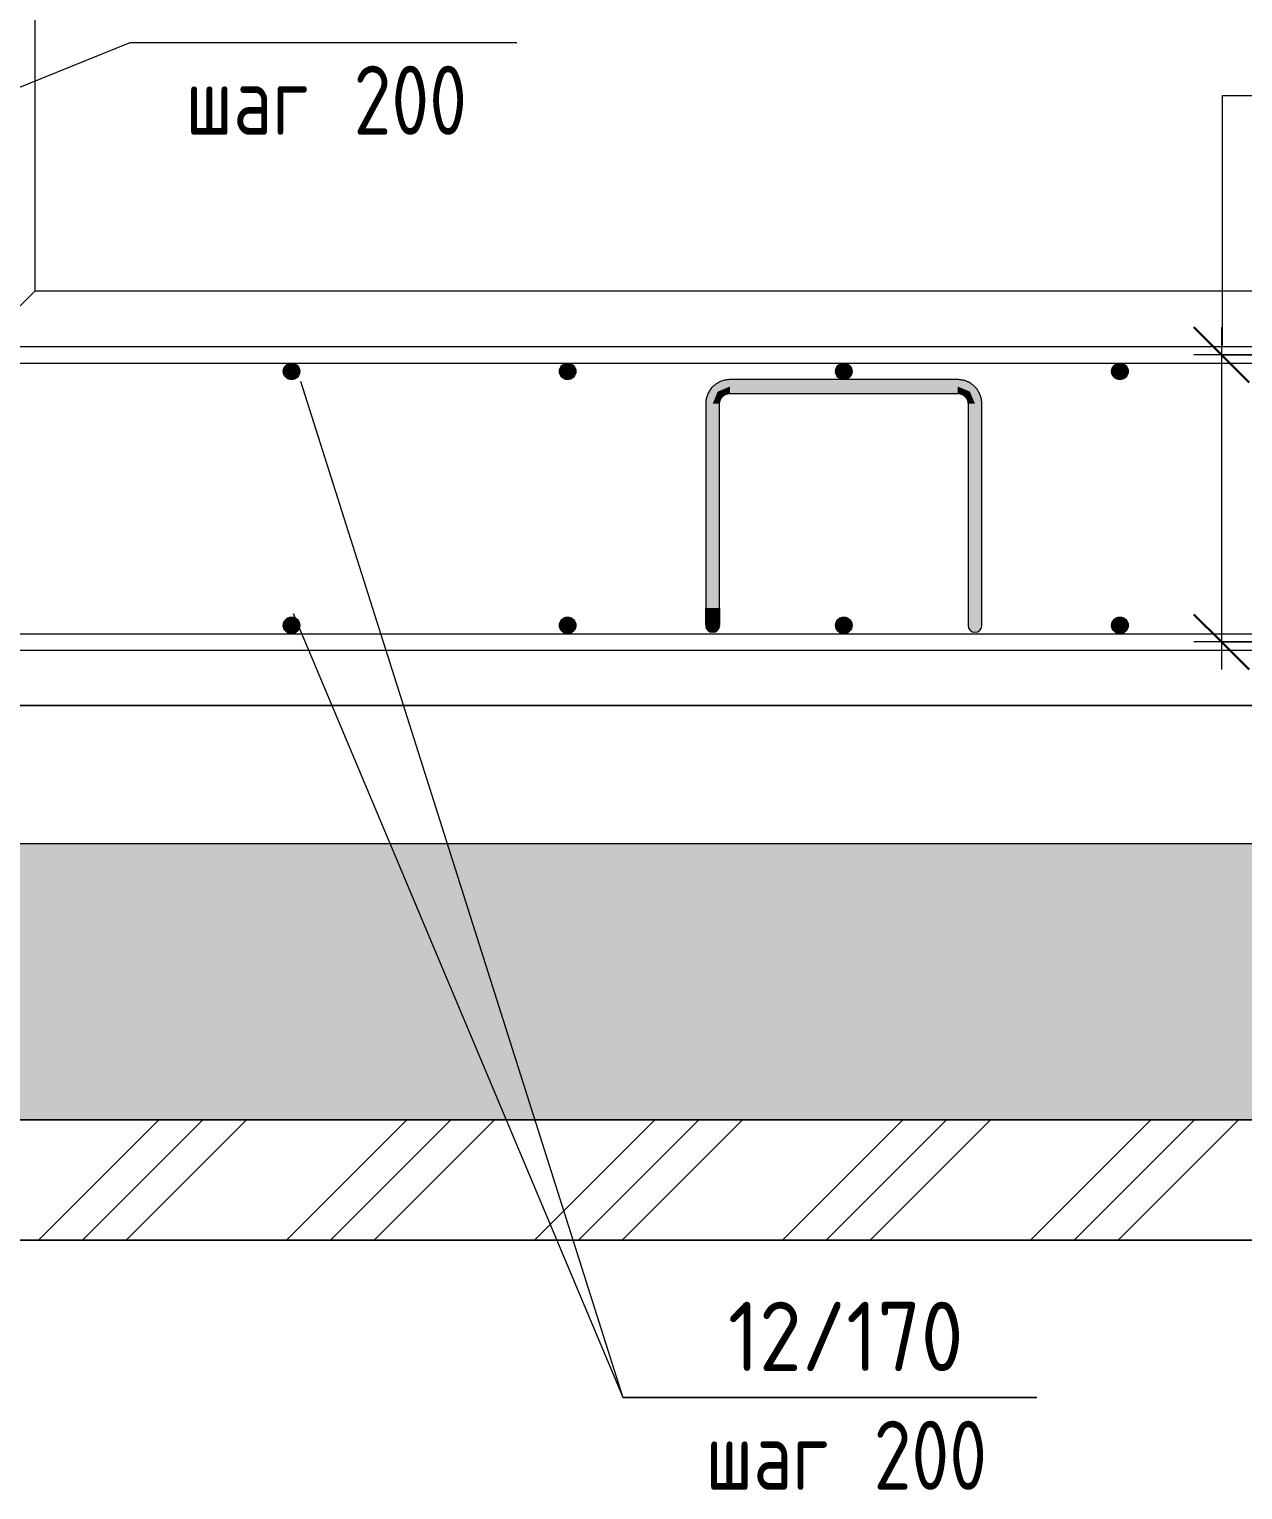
# Model space of a CAD drawing. Header units: millimetres. Extents: x 23200 to 49062, y -2858 to 35213.
# Drawn here: x 35397 to 36276, y -2568 to -1510 of the extents above; entities that cross this region are included whole.
import ezdxf

# ---------------------------------------------------------------- set-up
doc = ezdxf.new("R2010")
doc.units = ezdxf.units.MM
for name, color, linetype, lineweight in [('AA_Dim', 7, 'Continuous', 9), ('AA_Dim-20', 7, 'Continuous', 9), ('AA_Linii', 7, 'Continuous', 9), ('AA_Oformlenie', 7, 'Continuous', 9), ('AA_Vinoska', 7, 'Continuous', 9), ('AF_Element', 7, 'Continuous', 20), ('AF_Element_Грунт', 253, 'Continuous', 20), ('AF_Perekritie_Опалубка', 253, 'Continuous', 20), ('AF_Stena_Опалубка', 253, 'Continuous', 20), ('KR_Armatura', 7, 'Continuous', 20), ('KR_Armatura_Tonkie', 7, 'Continuous', 20), ('KR_Fundament', 7, 'Continuous', 20)]:
    doc.layers.add(name, color=color, linetype=linetype, lineweight=lineweight)
doc.styles.add('ISOCPEUR_1', font='isocpeur.ttf', dxfattribs={"width": 0.9, "height": 50})
doc.styles.add('ISOCPEUR_2', font='isocpeur.ttf', dxfattribs={"width": 0.8, "height": 50})
doc.dimstyles.new('10_Раскладка_арматуры_с_засечками', dxfattribs={"dimscale": 304.8, "dimtxt": 0.18, "dimasz": 0.131234, "dimexe": 0.065617, "dimexo": 0, "dimgap": 0, "dimtad": 1, "dimdec": 3, "dimrnd": 0.001, "dimdsep": 46, "dimtxsty": 'ISOCPEUR_2', "dimblk1": 'OBLIQUE', "dimblk2": 'OBLIQUE', "dimsah": 1, "dimcen": 0.09, "dimdle": 0.065617, "dimazin": 0, "dimtfac": 1, "dimtdec": 4, "dimtix": 1, "dimtmove": 0, "dimatfit": 3, "dimfxl": 1, "dimtvp": 1, "dimtolj": 1, "dimtzin": 0, "dimlwd": 18, "dimlwe": 18, "dimarcsym": 2})

# ---------------------------------------------------------------- blocks, each defined once
blk = doc.blocks.new('грунт подушка1 - грунт подушка1-3862897-Сечение 8')
at = {"layer": 'AF_Element', "lineweight": 9}
h = blk.add_hatch(dxfattribs=at)
h.set_pattern_fill('FP_4', color=256, style=0, pattern_type=2)
h.set_pattern_definition([(0, (25467.41, -1067.63), (162.56, 40.64), [6.706, -115.214, 6.706, -115.214, -650.24]), (0, (25467.41, -1067.63), (162.56, 40.64), [-243.84, 6.706, -237.134, 6.706, -115.214, -284.48]), (0, (25467.41, -1067.63), (162.56, 40.64), [-609.6, 6.706, -74.574, 6.706, -196.494]), (120, (25528.37, -1047.31), (-116.47527, 120.4611), [6.706, -115.214, 6.706, -765.454]), (120, (25528.37, -1047.31), (-116.47527, 120.4611), [-128.626, -115.214, 6.706, -237.134, -406.4]), (120, (25528.37, -1047.31), (-116.47527, 120.4611), [-487.68, 6.706, -115.214, 6.706, -277.774]), (120, (25528.37, -1047.31), (-116.47527, 120.4611), [-616.306, -74.574, 6.706, -196.494]), (240, (25548.69, -966.03), (-46.08473, -161.1011), [6.706, -115.214, 6.706, -765.454]), (240, (25548.69, -966.03), (-46.08473, -161.1011), [-128.626, -115.214, 6.706, -237.134, -406.4]), (240, (25548.69, -966.03), (-46.08473, -161.1011), [-487.68, 6.706, -115.214, 6.706, -277.774]), (240, (25548.69, -966.03), (-46.08473, -161.1011), [-616.306, -74.574, 6.706, -196.494])])
h.paths.add_polyline_path([(23860.1, -2300.1), (28250.1, -2300.1), (28900.1, -1200.1), (27651.1, -1200.1), (27651.1, -1999.1), (27750.1, -1999.2), (27750.1, -2100.1), (23860.1, -2100.1), (23860.1, -2220.9)])
at = {"layer": 'AF_Element'}
for p, q in [((27750.1, -2100.1), (23860.1, -2100.1)), ((23860.1, -2300.1), (28250.1, -2300.1))]:
    blk.add_line(p, q, dxfattribs=at)
blk = doc.blocks.new('261_Лягушка _НесАрм_РабПлоск_ - 10 А240-V50-Сечение 8')
at = {"layer": 'KR_Armatura_Tonkie'}
for points in [[(26036.1, -1781.5), (26041.1, -1781.5), (26044.7, -1772.7), (26053.6, -1769), (26053.6, -1764), (26048.7, -1764.7), (26044.2, -1766.7), (26041, -1769.5), (26037.8, -1774.6), (26036.7, -1776.9)], [(26135.9, -1769), (26218.6, -1769), (26218.6, -1764), (26053.6, -1764.2), (26053.6, -1769)], [(26236.1, -1781.5), (26235.4, -1776.6), (26233.3, -1772.1), (26230.6, -1769), (26226.4, -1766.2), (26223.2, -1764.7), (26218.6, -1764.2), (26218.6, -1769), (26227.4, -1772.7), (26231.1, -1781.5), (26235.9, -1781.5)], [(26044.6, -1781.5), (26046.1, -1781.5), (26048, -1775.9), (26053.6, -1773.8), (26053.6, -1769), (26044.7, -1772.7), (26041.1, -1781.5), (26043.6, -1781.5)], [(26218.6, -1774), (26218.6, -1769), (26053.6, -1769), (26053.6, -1774), (26193.7, -1774)], [(26227.5, -1781.5), (26231.1, -1781.5), (26227.4, -1772.7), (26218.6, -1769), (26218.6, -1774), (26224.1, -1775.9), (26226.2, -1781.5), (26227, -1781.5)], [(26041.1, -1929.5), (26041.1, -1781.5), (26036.1, -1781.5), (26036.2, -1929.5), (26039.8, -1929.5)], [(26045, -1929.5), (26046.1, -1929.5), (26045.9, -1781.5), (26041.1, -1781.5), (26041.1, -1929.5), (26044.6, -1929.5)], [(26231.1, -1929.5), (26231.1, -1781.5), (26226.1, -1781.5), (26226.2, -1929.5), (26229.8, -1929.5)], [(26232.4, -1929.5), (26236.1, -1929.5), (26235.9, -1781.5), (26231.1, -1781.5), (26231.1, -1929.5)], [(26036.2, -1940.7), (26037.1, -1939), (26037.5, -1938.5), (26038.6, -1937.7), (26039.8, -1937.2), (26041.1, -1937), (26041.1, -1929.5), (26036.1, -1929.5), (26036.2, -1939.9)], [(26046.1, -1942), (26045.9, -1935.7), (26045.9, -1929.5), (26041.1, -1929.5), (26041.1, -1937), (26042.4, -1937.2), (26043.6, -1937.7), (26044.6, -1938.5), (26045.4, -1939.5), (26045.9, -1940.7)], [(26231.1, -1947), (26231.1, -1929.5), (26226.1, -1929.5), (26226.2, -1939.8), (26226.2, -1943.3), (26226.7, -1944.5), (26227.7, -1945.7), (26228.6, -1946.3), (26229.8, -1946.8)], [(26231.1, -1947), (26232.4, -1946.8), (26233.6, -1946.3), (26234.6, -1945.5), (26235.4, -1944.5), (26235.9, -1942.9), (26236, -1940.8), (26235.9, -1935.9), (26235.9, -1929.5), (26231.1, -1929.5), (26231.1, -1945.7)], [(26041.1, -1947), (26042.4, -1946.8), (26043.6, -1946.3), (26044.6, -1945.5), (26045.4, -1944.5), (26045.9, -1943.3), (26046.1, -1942), (26045.9, -1940.7), (26045.4, -1939.5), (26044.6, -1938.5), (26043.6, -1937.7), (26042.4, -1937.2), (26041.1, -1937), (26039.8, -1937.2), (26038.6, -1937.7), (26037.5, -1938.5), (26036.7, -1939.5), (26036.2, -1940.7), (26036.1, -1942), (26036.2, -1943.3), (26036.7, -1944.5), (26037.5, -1945.5), (26038.6, -1946.3), (26039.8, -1946.8)]]:
    blk.add_hatch(color=256, dxfattribs=at).paths.add_polyline_path(points)
for p, q in [((26218.6, -1764), (26053.6, -1764)), ((26053.6, -1774), (26218.6, -1774)), ((26036.1, -1781.5), (26036.1, -1929.5)), ((26046.1, -1929.5), (26046.1, -1781.5)), ((26226.1, -1781.5), (26226.1, -1929.5)), ((26236.1, -1929.5), (26236.1, -1781.5)), ((26036.5, -1944), (26036.4, -1943.8)), ((26038.1, -1946), (26037.9, -1945.9)), ((26045.1, -1945), (26044.9, -1945.1)), ((26046, -1942.6), (26046, -1942.8)), ((26040.5, -1947), (26040.3, -1946.9)), ((26043.1, -1946.6), (26042.9, -1946.7))]:
    blk.add_line(p, q, dxfattribs=at)
at = {"layer": 'KR_Armatura_Tonkie', "flags": 128}
for points in [[(26053.6, -1764), (26052.9, -1764), (26052.2, -1764.1), (26051.5, -1764.1), (26050.8, -1764.2), (26050.1, -1764.3), (26049.4, -1764.5), (26048.7, -1764.7), (26048.1, -1764.9), (26047.4, -1765.1), (26046.7, -1765.4), (26046.1, -1765.7), (26045.5, -1766), (26044.9, -1766.3), (26044.3, -1766.7), (26043.7, -1767.1), (26043.1, -1767.5), (26042.6, -1767.9), (26042, -1768.3), (26041.5, -1768.8), (26041, -1769.3), (26040.5, -1769.8), (26040.1, -1770.3), (26039.6, -1770.9), (26039.2, -1771.5), (26038.8, -1772), (26038.5, -1772.6), (26038.1, -1773.3), (26037.8, -1773.9), (26037.5, -1774.5), (26037.3, -1775.2), (26037, -1775.8), (26036.8, -1776.5), (26036.6, -1777.2), (26036.4, -1777.8), (26036.3, -1778.5), (26036.2, -1779.2), (26036.1, -1779.9), (26036.1, -1780.6), (26036.1, -1781.3), (26036.1, -1781.5)], [(26236.1, -1781.5), (26236, -1780.8), (26236, -1780.1), (26235.9, -1779.4), (26235.8, -1778.7), (26235.7, -1778), (26235.6, -1777.3), (26235.4, -1776.7), (26235.2, -1776), (26234.9, -1775.3), (26234.7, -1774.7), (26234.4, -1774), (26234.1, -1773.4), (26233.7, -1772.8), (26233.4, -1772.2), (26233, -1771.6), (26232.6, -1771), (26232.2, -1770.5), (26231.7, -1770), (26231.2, -1769.4), (26230.8, -1768.9), (26230.2, -1768.5), (26229.7, -1768), (26229.2, -1767.6), (26228.6, -1767.2), (26228, -1766.8), (26227.4, -1766.4), (26226.8, -1766.1), (26226.2, -1765.7), (26225.6, -1765.5), (26224.9, -1765.2), (26224.2, -1764.9), (26223.6, -1764.7), (26222.9, -1764.5), (26222.2, -1764.4), (26221.5, -1764.3), (26220.8, -1764.1), (26220.1, -1764.1), (26219.5, -1764), (26218.8, -1764), (26218.6, -1764)], [(26046.1, -1781.5), (26046.1, -1781.2), (26046.1, -1780.9), (26046.1, -1780.6), (26046.2, -1780.3), (26046.2, -1780), (26046.3, -1779.7), (26046.4, -1779.4), (26046.4, -1779.1), (26046.5, -1778.9), (26046.7, -1778.6), (26046.8, -1778.3), (26046.9, -1778), (26047.1, -1777.8), (26047.2, -1777.5), (26047.4, -1777.3), (26047.5, -1777), (26047.7, -1776.8), (26047.9, -1776.6), (26048.1, -1776.3), (26048.3, -1776.1), (26048.6, -1775.9), (26048.8, -1775.7), (26049, -1775.5), (26049.3, -1775.4), (26049.5, -1775.2), (26049.8, -1775), (26050, -1774.9), (26050.3, -1774.7), (26050.6, -1774.6), (26050.8, -1774.5), (26051.1, -1774.4), (26051.4, -1774.3), (26051.7, -1774.2), (26052, -1774.2), (26052.3, -1774.1), (26052.6, -1774.1), (26052.9, -1774), (26053.2, -1774), (26053.5, -1774), (26053.6, -1774)], [(26218.6, -1774), (26218.9, -1774), (26219.2, -1774), (26219.5, -1774.1), (26219.8, -1774.1), (26220.1, -1774.1), (26220.3, -1774.2), (26220.6, -1774.3), (26220.9, -1774.4), (26221.2, -1774.5), (26221.5, -1774.6), (26221.8, -1774.7), (26222, -1774.8), (26222.3, -1775), (26222.5, -1775.1), (26222.8, -1775.3), (26223, -1775.5), (26223.3, -1775.7), (26223.5, -1775.9), (26223.7, -1776.1), (26223.9, -1776.3), (26224.1, -1776.5), (26224.3, -1776.7), (26224.5, -1777), (26224.7, -1777.2), (26224.9, -1777.4), (26225, -1777.7), (26225.2, -1778), (26225.3, -1778.2), (26225.4, -1778.5), (26225.6, -1778.8), (26225.7, -1779.1), (26225.7, -1779.3), (26225.8, -1779.6), (26225.9, -1779.9), (26226, -1780.2), (26226, -1780.5), (26226, -1780.8), (26226.1, -1781.1), (26226.1, -1781.4), (26226.1, -1781.5)], [(26036.1, -1941.6), (26036.1, -1941.5), (26036.1, -1941.4), (26036.1, -1941.2), (26036.1, -1941), (26036.1, -1940.8), (26036.1, -1940.6), (26036.1, -1940.3), (26036.1, -1940.1), (26036.1, -1939.8), (26036.1, -1939.5), (26036.1, -1939.2), (26036.1, -1938.9), (26036.1, -1938.6), (26036.1, -1938.2), (26036.1, -1937.8), (26036.1, -1937.5), (26036.1, -1937.1), (26036.1, -1936.7), (26036.1, -1936.3), (26036.1, -1935.8), (26036.1, -1935.4), (26036.1, -1934.9), (26036.1, -1934.5), (26036.1, -1934), (26036.1, -1933.6), (26036.1, -1933.1), (26036.1, -1932.6), (26036.1, -1932.1), (26036.1, -1931.6), (26036.1, -1931.1), (26036.1, -1930.6), (26036.1, -1930.1), (26036.1, -1929.6), (26036.1, -1929.5)], [(26046.1, -1929.5), (26046.1, -1930), (26046.1, -1930.5), (26046.1, -1931), (26046.1, -1931.5), (26046.1, -1932), (26046.1, -1932.5), (26046.1, -1933), (26046.1, -1933.4), (26046.1, -1933.9), (26046.1, -1934.4), (26046.1, -1934.8), (26046.1, -1935.3), (26046.1, -1935.7), (26046.1, -1936.1), (26046.1, -1936.6), (26046.1, -1937), (26046.1, -1937.4), (26046.1, -1937.7), (26046.1, -1938.1), (26046.1, -1938.5), (26046.1, -1938.8), (26046.1, -1939.1), (26046.1, -1939.4), (26046.1, -1939.7), (26046.1, -1940), (26046.1, -1940.3), (26046.1, -1940.5), (26046.1, -1940.8), (26046.1, -1941), (26046.1, -1941.2), (26046.1, -1941.3), (26046.1, -1941.5), (26046.1, -1941.6), (26046.1, -1941.7)], [(26226.1, -1929.5), (26226.1, -1930), (26226.1, -1930.5), (26226.1, -1931), (26226.1, -1931.5), (26226.1, -1932), (26226.1, -1932.5), (26226.1, -1933), (26226.1, -1933.4), (26226.1, -1933.9), (26226.1, -1934.4), (26226.1, -1934.8), (26226.1, -1935.3), (26226.1, -1935.7), (26226.1, -1936.1), (26226.1, -1936.6), (26226.1, -1937), (26226.1, -1937.4), (26226.1, -1937.7), (26226.1, -1938.1), (26226.1, -1938.5), (26226.1, -1938.8), (26226.1, -1939.1), (26226.1, -1939.4), (26226.1, -1939.7), (26226.1, -1940), (26226.1, -1940.3), (26226.1, -1940.5), (26226.1, -1940.8), (26226.1, -1941), (26226.1, -1941.2), (26226.1, -1941.3), (26226.1, -1941.5), (26226.1, -1941.6), (26226.1, -1941.7), (26226.1, -1941.8), (26226.1, -1941.9), (26226.1, -1941.9), (26226.1, -1942), (26226.1, -1942), (26226.1, -1942)], [(26236.1, -1942), (26236.1, -1942), (26236.1, -1942), (26236.1, -1941.9), (26236.1, -1941.8), (26236.1, -1941.8), (26236.1, -1941.6), (26236.1, -1941.5), (26236.1, -1941.4), (26236.1, -1941.2), (26236.1, -1941), (26236.1, -1940.8), (26236.1, -1940.6), (26236.1, -1940.3), (26236.1, -1940.1), (26236.1, -1939.8), (26236.1, -1939.5), (26236.1, -1939.2), (26236.1, -1938.9), (26236.1, -1938.6), (26236.1, -1938.2), (26236.1, -1937.8), (26236.1, -1937.5), (26236.1, -1937.1), (26236.1, -1936.7), (26236.1, -1936.3), (26236.1, -1935.8), (26236.1, -1935.4), (26236.1, -1934.9), (26236.1, -1934.5), (26236.1, -1934), (26236.1, -1933.6), (26236.1, -1933.1), (26236.1, -1932.6), (26236.1, -1932.1), (26236.1, -1931.6), (26236.1, -1931.1), (26236.1, -1930.6), (26236.1, -1930.1), (26236.1, -1929.6), (26236.1, -1929.5)]]:
    blk.add_lwpolyline(points, dxfattribs=at)
at = {"layer": 'KR_Armatura_Tonkie'}
for centre, start, end in [((26041.1, -1942), 90, 270), ((26041.1, -1942), 270, 90), ((26231.1, -1942), 180, 270), ((26231.1, -1942), 270, 0)]:
    blk.add_arc(centre, 5, start, end, dxfattribs=at)
blk = doc.blocks.new('011_Прямоугольник обрыва _ЭлУзла_ - 011_Прямоугольник обрыва _ЭлУзла_-3920884-Сечение 8')
at = {"layer": 'AA_Oformlenie'}
blk.add_line((27667.5, -2387.3), (25120.6, -2387.3), dxfattribs=at)
blk = doc.blocks.new('Последовательность узлов - 3мм масшт20 маскировка-904226-Сечение 8')
at = {"layer": 'AA_Oformlenie'}
for p, q in [((25300.1, -1700), (25312.6, -1687.5)), ((25337.6, -1712.5), (25312.6, -1687.5)), ((25350.1, -1700), (25362.6, -1687.5)), ((25387.6, -1712.5), (25362.6, -1687.5)), ((25400.1, -1700), (25412.6, -1687.5)), ((25437.6, -1712.5), (25412.6, -1687.5)), ((25450.1, -1700), (25462.6, -1687.5)), ((25487.6, -1712.5), (25462.6, -1687.5)), ((25500.1, -1700), (25512.6, -1687.5)), ((25537.6, -1712.5), (25512.6, -1687.5)), ((25350.1, -1700), (25337.6, -1712.5)), ((25400.1, -1700), (25387.6, -1712.5)), ((25450.1, -1700), (25437.6, -1712.5)), ((25500.1, -1700), (25487.6, -1712.5)), ((25550.1, -1700), (25537.6, -1712.5))]:
    blk.add_line(p, q, dxfattribs=at)
blk = doc.blocks.new('DIMBLOCK117-Сечение 8')
at = {"layer": 'AA_Dim-20', "lineweight": 30}
for p, q in [((36260.7, -1746), (36240.7, -1726)), ((36260.7, -1746), (36280.7, -1766)), ((36260.7, -1954), (36240.7, -1934)), ((36260.7, -1954), (36280.7, -1974))]:
    blk.add_line(p, q, dxfattribs=at)
at = {"layer": 'AA_Dim-20', "lineweight": 18}
for p, q in [((36260.7, -1726), (36260.7, -1974)), ((36289, -1746), (36240.7, -1746)), ((36260.7, -1746), (36289, -1746)), ((36289, -1954), (36240.7, -1954)), ((36260.7, -1954), (36289, -1954))]:
    blk.add_line(p, q, dxfattribs=at)
blk = doc.blocks.new('_Oblique')
at = {"color": 0, "linetype": 'ByBlock', "lineweight": -2}
blk.add_line((-0.5, -0.5), (0.5, 0.5), dxfattribs=at)
blk = doc.blocks.new('042_М_Арматуры - Диам длина поз-2260293-Сечение 8')
at = {"layer": 'AA_Vinoska'}
blk.add_line((25995.9, -2500.9), (26275.9, -2500.9), dxfattribs=at)
blk = doc.blocks.new('042_М_Арматуры - Диам длина поз _ Шаг-2260295-Сечение 8')
at = {"layer": 'AA_Vinoska'}
blk.add_line((26454.2, -1558.2), (26734.2, -1558.2), dxfattribs=at)
blk = doc.blocks.new('042_М_Арматуры - Диам длина поз _ Комментарий-2260297-Сечение 8')
at = {"layer": 'AA_Vinoska'}
blk.add_line((24937.5, -2512.1), (25217.5, -2512.1), dxfattribs=at)

msp = doc.modelspace()

# ---------------------------------------------------------------- hatches: boundary and pattern name
at = {"layer": 'AA_Oformlenie'}
h = msp.add_hatch(dxfattribs=at)
h.set_pattern_fill('FP_5', color=250, style=0, pattern_type=2)
h.set_pattern_definition([(45, (35318.46, -1067.63), (-89.8026, 89.8026), []), (45, (35350.21, -1067.63), (0, 179.605), []), (45, (35286.71, -1067.63), (0, 179.605), [])])
h.paths.add_polyline_path([(38836.2945, -2387.2945), (38836.2945, -1689.2138), (38820.2323, -1689.2138), (38820.2323, -1667.2138), (38836.2945, -1667.2138), (38801.6344, -1655.9521), (38836.2945, -1644.6903), (38836.2945, -1200.1276), (38751.1104, -1200.1276), (38101.1104, -2300.1276), (33711.1104, -2300.1276), (33711.1104, -2100.1276), (33731.1104, -2100.1276), (33731.1104, -2000), (33653.406, -2000), (33653.406, -2387.2945), (34927.1281, -2387.2945), (34927.1281, -2371.2324), (34949.1281, -2371.2324), (34949.1281, -2387.2945), (34960.3899, -2352.6345), (34971.6516, -2387.2945), (37518.5724, -2387.2945), (37518.5724, -2371.2324), (37540.5724, -2371.2324), (37540.5724, -2387.2945), (37551.8341, -2352.6345), (37563.0958, -2387.2945), (38295.3096, -2387.2945)])
at = {"layer": 'KR_Armatura'}
h = msp.add_hatch(color=256, dxfattribs=at)
edge = h.paths.add_edge_path()
edge.add_arc((35587.1102, -1758), 6, 0, 360)
for points in [[(35584.1102, -1763.1962), (35590.1102, -1763.1962), (35593.1102, -1758), (35590.1102, -1752.8038), (35584.1102, -1752.8038), (35581.1102, -1758)], [(35784.1102, -1763.1962), (35790.1102, -1763.1962), (35793.1102, -1758), (35790.1102, -1752.8038), (35784.1102, -1752.8038), (35781.1102, -1758)], [(35986.967, -1763.1962), (35990.1102, -1763.1962), (35993.1102, -1758), (35990.1102, -1752.8038), (35984.1102, -1752.8038), (35981.1102, -1758), (35984.1102, -1763.1962)], [(36184.1102, -1763.1962), (36190.1102, -1763.1962), (36193.1102, -1758), (36190.1102, -1752.8038), (36184.1102, -1752.8038), (36181.1102, -1758)], [(35584.1102, -1947.1962), (35590.1102, -1947.1962), (35593.1102, -1942), (35590.1102, -1936.8038), (35584.1102, -1936.8038), (35581.1102, -1942)], [(35784.1102, -1947.1962), (35790.1102, -1947.1962), (35793.1102, -1942), (35790.1102, -1936.8038), (35784.1102, -1936.8038), (35781.1102, -1942)], [(35986.967, -1947.1962), (35990.1102, -1947.1962), (35993.1102, -1942), (35990.1102, -1936.8038), (35984.1102, -1936.8038), (35981.1102, -1942), (35984.1102, -1947.1962)], [(36184.1102, -1947.1962), (36190.1102, -1947.1962), (36193.1102, -1942), (36190.1102, -1936.8038), (36184.1102, -1936.8038), (36181.1102, -1942)]]:
    msp.add_hatch(color=256, dxfattribs=at).paths.add_polyline_path(points)
h = msp.add_hatch(color=256, dxfattribs=at)
edge = h.paths.add_edge_path()
edge.add_arc((35787.1102, -1758), 6, 0, 360)
h = msp.add_hatch(color=256, dxfattribs=at)
edge = h.paths.add_edge_path()
edge.add_arc((35987.1102, -1758), 6, 0, 360)
h = msp.add_hatch(color=256, dxfattribs=at)
edge = h.paths.add_edge_path()
edge.add_arc((36187.1102, -1758), 6, 0, 360)
h = msp.add_hatch(color=256, dxfattribs=at)
edge = h.paths.add_edge_path()
edge.add_arc((35587.1102, -1942), 6, 0, 360)
h = msp.add_hatch(color=256, dxfattribs=at)
edge = h.paths.add_edge_path()
edge.add_arc((35787.1102, -1942), 6, 0, 360)
h = msp.add_hatch(color=256, dxfattribs=at)
edge = h.paths.add_edge_path()
edge.add_arc((35987.1102, -1942), 6, 0, 360)
h = msp.add_hatch(color=256, dxfattribs=at)
edge = h.paths.add_edge_path()
edge.add_arc((36187.1102, -1942), 6, 0, 360)

# ---------------------------------------------------------------- linework, layer by layer
at = {"layer": 'AA_Linii'}
for p, q in [((38101.1104, -2300.1276), (33711.1104, -2300.1276)), ((34971.6516, -2387.2945), (37518.5724, -2387.2945))]:
    msp.add_line(p, q, dxfattribs=at)
at = {"layer": 'AA_Vinoska'}
for p, q in [((35345.4191, -1570.4262), (35470.283, -1519.7568)), ((36261.5063, -1558.2229), (36305.2086, -1558.2229)), ((36261.5063, -1739.2757), (36261.5063, -1558.2229)), ((35593.6053, -1765.0878), (35827.0466, -2501.13)), ((35588.1764, -1933.3827), (35827.0466, -2500.9228)), ((35827.0466, -2500.9228), (35846.9525, -2500.9228)), ((35827.0466, -2501.13), (35846.9525, -2501.13))]:
    msp.add_line(p, q, dxfattribs=at)
at = {"layer": 'AF_Perekritie_Опалубка'}
for p, q in [((37601.1104, -2000), (33731.1104, -2000)), ((33731.1104, -2100), (37601.1104, -2100))]:
    msp.add_line(p, q, dxfattribs=at)
at = {"layer": 'AF_Stena_Опалубка'}
msp.add_line((35401.1104, -393.6064), (35401.1104, -1700), dxfattribs=at)
at = {"layer": 'KR_Armatura'}
for p, q in [((35584.1102, -1752.8038), (35581.1102, -1758)), ((35590.1102, -1752.8038), (35584.1102, -1752.8038)), ((35593.1102, -1758), (35590.1102, -1752.8038)), ((35784.1102, -1752.8038), (35781.1102, -1758)), ((35790.1102, -1752.8038), (35784.1102, -1752.8038)), ((35793.1102, -1758), (35790.1102, -1752.8038)), ((35984.1102, -1752.8038), (35981.1102, -1758)), ((35990.1102, -1752.8038), (35984.1102, -1752.8038)), ((35993.1102, -1758), (35990.1102, -1752.8038)), ((36184.1102, -1752.8038), (36181.1102, -1758)), ((36190.1102, -1752.8038), (36184.1102, -1752.8038)), ((36193.1102, -1758), (36190.1102, -1752.8038)), ((35581.1102, -1758), (35584.1102, -1763.1962)), ((35584.1102, -1763.1962), (35590.1102, -1763.1962)), ((35590.1102, -1763.1962), (35593.1102, -1758)), ((35781.1102, -1758), (35784.1102, -1763.1962)), ((35784.1102, -1763.1962), (35790.1102, -1763.1962)), ((35790.1102, -1763.1962), (35793.1102, -1758)), ((35981.1102, -1758), (35984.1102, -1763.1962)), ((35984.1102, -1763.1962), (35986.967, -1763.1962)), ((35986.967, -1763.1962), (35990.1102, -1763.1962)), ((35990.1102, -1763.1962), (35993.1102, -1758)), ((36181.1102, -1758), (36184.1102, -1763.1962)), ((36184.1102, -1763.1962), (36190.1102, -1763.1962)), ((36190.1102, -1763.1962), (36193.1102, -1758)), ((35584.1102, -1936.8038), (35581.1102, -1942)), ((35581.1102, -1942), (35584.1102, -1947.1962)), ((35590.1102, -1936.8038), (35584.1102, -1936.8038)), ((35593.1102, -1942), (35590.1102, -1936.8038)), ((35590.1102, -1947.1962), (35593.1102, -1942)), ((35784.1102, -1936.8038), (35781.1102, -1942)), ((35781.1102, -1942), (35784.1102, -1947.1962)), ((35790.1102, -1936.8038), (35784.1102, -1936.8038)), ((35793.1102, -1942), (35790.1102, -1936.8038)), ((35790.1102, -1947.1962), (35793.1102, -1942)), ((35984.1102, -1936.8038), (35981.1102, -1942)), ((35981.1102, -1942), (35984.1102, -1947.1962)), ((35990.1102, -1936.8038), (35984.1102, -1936.8038)), ((35993.1102, -1942), (35990.1102, -1936.8038)), ((35990.1102, -1947.1962), (35993.1102, -1942)), ((36184.1102, -1936.8038), (36181.1102, -1942)), ((36181.1102, -1942), (36184.1102, -1947.1962)), ((36190.1102, -1936.8038), (36184.1102, -1936.8038)), ((36193.1102, -1942), (36190.1102, -1936.8038)), ((36190.1102, -1947.1962), (36193.1102, -1942)), ((35584.1102, -1947.1962), (35590.1102, -1947.1962)), ((35784.1102, -1947.1962), (35790.1102, -1947.1962)), ((35984.1102, -1947.1962), (35986.967, -1947.1962)), ((35986.967, -1947.1962), (35990.1102, -1947.1962)), ((36184.1102, -1947.1962), (36190.1102, -1947.1962))]:
    msp.add_line(p, q, dxfattribs=at)
for centre in [(35587.1102, -1758), (35787.1102, -1758), (35987.1102, -1758), (36187.1102, -1758), (35587.1102, -1942), (35787.1102, -1942), (35987.1102, -1942), (36187.1102, -1942)]:
    msp.add_circle(centre, 6, dxfattribs=at)
at = {"layer": 'KR_Armatura_Tonkie'}
for p, q in [((33781.1102, -1740), (37451.1102, -1740)), ((33781.1102, -1752), (37451.1102, -1752)), ((33781.1102, -1948), (37451.1102, -1948)), ((33781.1102, -1960), (37451.1102, -1960))]:
    msp.add_line(p, q, dxfattribs=at)
at = {"layer": 'KR_Fundament'}
for p, q in [((37201.1104, -1700), (35401.1104, -1700)), ((33731.1104, -2000), (37501.1104, -2000))]:
    msp.add_line(p, q, dxfattribs=at)

# ---------------------------------------------------------------- block references
at = {"layer": 'AA_Oformlenie'}
for name in ['011_Прямоугольник обрыва _ЭлУзла_ - 011_Прямоугольник обрыва _ЭлУзла_-3920884-Сечение 8', 'Последовательность узлов - 3мм масшт20 маскировка-904226-Сечение 8']:
    msp.add_blockref(name, (9851.0486, 0), dxfattribs=at)
at = {"layer": 'AA_Vinoska'}
for name, p in [('042_М_Арматуры - Диам длина поз _ Комментарий-2260297-Сечение 8', (10532.7731, 992.3197)), ('042_М_Арматуры - Диам длина поз-2260293-Сечение 8', (9851.0486, 0)), ('042_М_Арматуры - Диам длина поз _ Шаг-2260295-Сечение 8', (9392.7924, -942.9071))]:
    msp.add_blockref(name, p, dxfattribs=at)
at = {"layer": 'AF_Element_Грунт'}
msp.add_blockref('грунт подушка1 - грунт подушка1-3862897-Сечение 8', (9851.0486, 0), dxfattribs=at)
at = {"layer": 'KR_Armatura_Tonkie'}
msp.add_blockref('261_Лягушка _НесАрм_РабПлоск_ - 10 А240-V50-Сечение 8', (9851.0486, 0), dxfattribs=at)

# ---------------------------------------------------------------- texts
at = {"layer": 'AA_Vinoska', "char_height": 50, "attachment_point": 1}
for s, insert, width, style in [(' 200', (35606.6242, -1536.6558), 133.4008, 'ISOCPEUR_2'), ('шаг', (35510.3158, -1536.6558), 116.7257, 'ISOCPEUR_2'), ('12/170', (35903.2653, -2431.8407), 210.683475, 'ISOCPEUR_1'), ('12/170', (35903.2653, -2432.0479), 210.683475, 'ISOCPEUR_1'), (' 200', (35983.2936, -2518.029), 133.4008, 'ISOCPEUR_2'), ('шаг', (35886.9853, -2518.029), 116.7257, 'ISOCPEUR_2')]:
    msp.add_mtext(s, dxfattribs=dict(at, insert=insert, width=width, style=style))

# ---------------------------------------------------------------- dimensions: what is measured, and where the dimension line sits
at = {"layer": 'AA_Dim', "lineweight": 18}
dim = msp.add_linear_dim(base=(36260.7226, -1954), p1=(36289.0069, -1746), p2=(36289.0069, -1954), angle=90, dimstyle='10_Раскладка_арматуры_с_засечками', override={"dimpost": '<>', "dimfxl": 208}, dxfattribs=at)
dim.commit()
dim.dimension.update_dxf_attribs({"geometry": 'DIMBLOCK117-Сечение 8', "text_midpoint": (36235.7226, -1850)})

doc.saveas('drawing.dxf')
